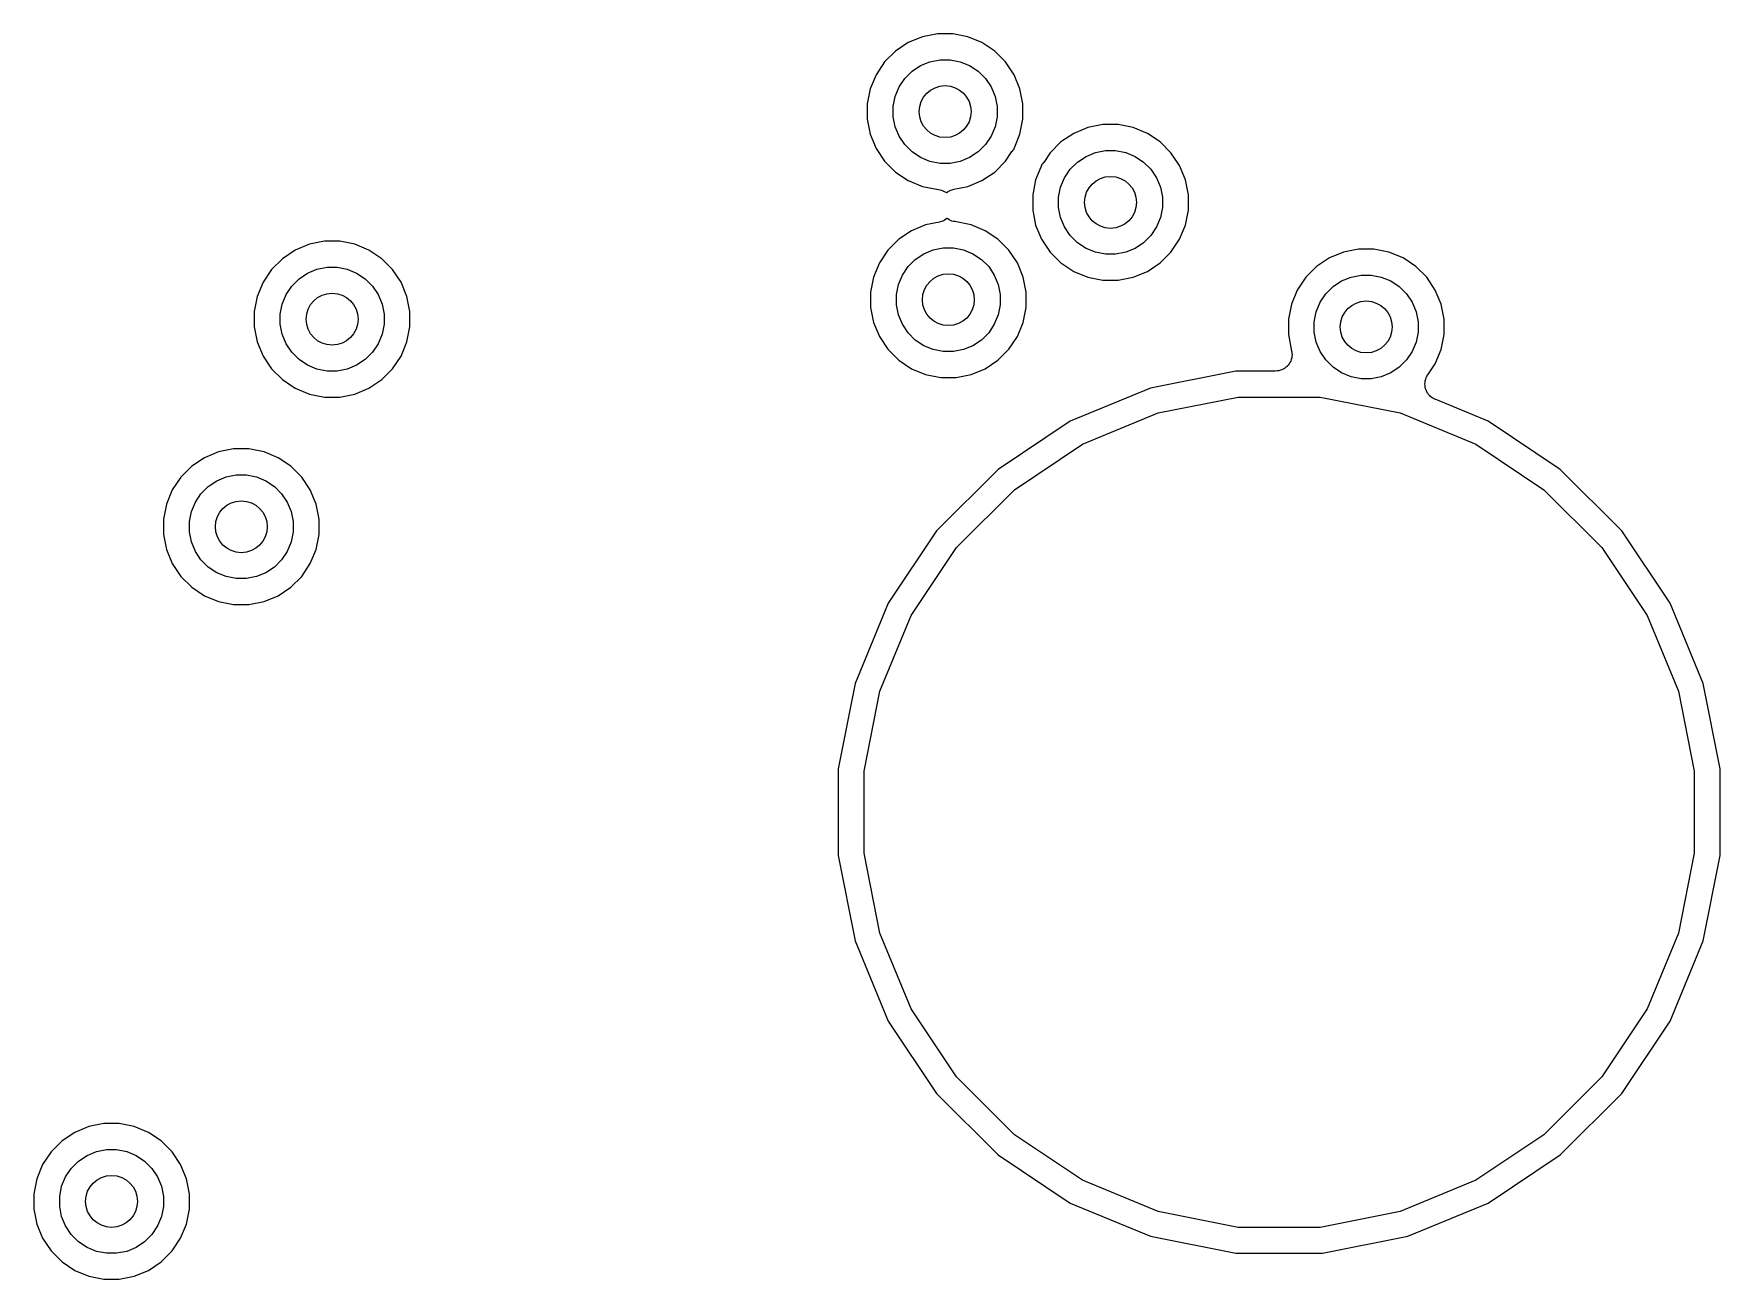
# Model space of a CAD drawing. Extents: x 113.2 to 188.8, y -123.8 to -78.2.
# Drawn here: x 141.4 to 154.4, y -104.6 to -95 of the extents above; entities that cross this region are included whole.
import ezdxf

# ---------------------------------------------------------------- set-up
doc = ezdxf.new("R2010")
doc.units = 0
doc.layers.add('BLACK', color=7, linetype='CONTINUOUS')

msp = doc.modelspace()

# ---------------------------------------------------------------- linework, layer by layer
at = {"layer": 'BLACK', "linetype": 'CONTINUOUS'}
for p, q in [((148.25, -95.0231), (148.141, -95.0683)), ((148.366, -95), (148.25, -95.0231)), ((148.484, -95), (148.366, -95)), ((148.6, -95.0231), (148.484, -95)), ((148.709, -95.0683), (148.6, -95.0231)), ((148.043, -95.1339), (147.959, -95.2175)), ((148.141, -95.0683), (148.043, -95.1339)), ((148.807, -95.1339), (148.709, -95.0683)), ((148.891, -95.2175), (148.807, -95.1339)), ((147.959, -95.2175), (147.893, -95.3158)), ((148.114, -95.345), (148.17, -95.2893)), ((148.17, -95.2893), (148.236, -95.2455)), ((148.236, -95.2455), (148.308, -95.2154)), ((148.308, -95.2154), (148.386, -95.2)), ((148.386, -95.2), (148.464, -95.2)), ((148.464, -95.2), (148.542, -95.2154)), ((148.542, -95.2154), (148.614, -95.2455)), ((148.614, -95.2455), (148.68, -95.2893)), ((148.68, -95.2893), (148.736, -95.345)), ((148.957, -95.3158), (148.891, -95.2175)), ((147.893, -95.3158), (147.848, -95.425)), ((148.04, -95.4833), (148.071, -95.4105)), ((148.071, -95.4105), (148.114, -95.345)), ((148.736, -95.345), (148.779, -95.4105)), ((148.779, -95.4105), (148.81, -95.4833)), ((149.002, -95.425), (148.957, -95.3158)), ((147.848, -95.425), (147.825, -95.5409)), ((147.825, -95.5409), (147.825, -95.6591)), ((148.025, -95.5606), (148.04, -95.4833)), ((148.81, -95.4833), (148.825, -95.5606)), ((149.025, -95.5409), (149.002, -95.425)), ((149.025, -95.6591), (149.025, -95.5409)), ((147.825, -95.6591), (147.848, -95.775)), ((148.025, -95.6394), (148.025, -95.5606)), ((148.04, -95.7167), (148.025, -95.6394)), ((148.825, -95.6394), (148.81, -95.7167)), ((148.825, -95.5606), (148.825, -95.6394)), ((149.002, -95.775), (149.025, -95.6591)), ((147.848, -95.775), (147.893, -95.8842)), ((148.071, -95.7895), (148.04, -95.7167)), ((148.114, -95.855), (148.071, -95.7895)), ((148.779, -95.7895), (148.736, -95.855)), ((148.81, -95.7167), (148.779, -95.7895)), ((148.962, -95.8722), (149.002, -95.775)), ((149.416, -95.7683), (149.318, -95.834)), ((149.525, -95.7231), (149.416, -95.7683)), ((149.641, -95.7), (149.525, -95.7231)), ((149.759, -95.7), (149.641, -95.7)), ((149.875, -95.7231), (149.759, -95.7)), ((149.984, -95.7683), (149.875, -95.7231)), ((150.082, -95.834), (149.984, -95.7683)), ((147.893, -95.8842), (147.959, -95.9825)), ((148.17, -95.9107), (148.114, -95.855)), ((148.236, -95.9545), (148.17, -95.9107)), ((148.68, -95.9107), (148.614, -95.9545)), ((148.736, -95.855), (148.68, -95.9107)), ((148.891, -95.9825), (148.94, -95.9087)), ((148.94, -95.9087), (148.941, -95.9072)), ((148.941, -95.9072), (148.95, -95.8972)), ((148.95, -95.8972), (148.957, -95.8892)), ((148.957, -95.8892), (148.958, -95.8841)), ((148.958, -95.8841), (148.962, -95.8722)), ((149.234, -95.9175), (149.185, -95.9913)), ((149.318, -95.834), (149.234, -95.9175)), ((149.511, -95.9455), (149.583, -95.9154)), ((149.583, -95.9154), (149.661, -95.9)), ((149.661, -95.9), (149.739, -95.9)), ((149.739, -95.9), (149.817, -95.9154)), ((149.817, -95.9154), (149.889, -95.9455)), ((150.166, -95.9175), (150.082, -95.834)), ((150.232, -96.0158), (150.166, -95.9175)), ((147.959, -95.9825), (148.043, -96.066)), ((148.043, -96.066), (148.141, -96.1317)), ((148.308, -95.9846), (148.236, -95.9545)), ((148.386, -96), (148.308, -95.9846)), ((148.464, -96), (148.386, -96)), ((148.542, -95.9846), (148.464, -96)), ((148.614, -95.9545), (148.542, -95.9846)), ((148.709, -96.1317), (148.807, -96.066)), ((148.807, -96.066), (148.891, -95.9825)), ((149.163, -96.0278), (149.123, -96.125)), ((149.167, -96.0153), (149.163, -96.0278)), ((149.168, -96.0108), (149.167, -96.0153)), ((149.176, -96.0024), (149.168, -96.0108)), ((149.184, -95.9928), (149.176, -96.0024)), ((149.185, -95.9913), (149.184, -95.9928)), ((149.346, -96.1105), (149.389, -96.045)), ((149.389, -96.045), (149.445, -95.9893)), ((149.445, -95.9893), (149.511, -95.9455)), ((149.889, -95.9455), (149.955, -95.9893)), ((149.955, -95.9893), (150.011, -96.045)), ((150.011, -96.045), (150.054, -96.1105)), ((150.277, -96.125), (150.232, -96.0158)), ((148.141, -96.1317), (148.25, -96.1769)), ((148.25, -96.1769), (148.374, -96.2015)), ((148.48, -96.2021), (148.492, -96.1984)), ((148.492, -96.1984), (148.6, -96.1769)), ((148.6, -96.1769), (148.709, -96.1317)), ((149.123, -96.125), (149.1, -96.2409)), ((149.3, -96.2606), (149.315, -96.1833)), ((149.315, -96.1833), (149.346, -96.1105)), ((150.054, -96.1105), (150.085, -96.1833)), ((150.085, -96.1833), (150.1, -96.2606)), ((150.3, -96.2409), (150.277, -96.125)), ((148.374, -96.2015), (148.385, -96.2028)), ((148.385, -96.2028), (148.385, -96.2028)), ((148.385, -96.2028), (148.385, -96.2028)), ((148.385, -96.2028), (148.397, -96.2066)), ((148.397, -96.2066), (148.408, -96.2102)), ((148.408, -96.2102), (148.408, -96.2103)), ((148.408, -96.2103), (148.408, -96.2103)), ((148.408, -96.2103), (148.419, -96.2162)), ((148.419, -96.2162), (148.43, -96.2221)), ((148.43, -96.2221), (148.43, -96.2222)), ((148.43, -96.2222), (148.43, -96.2222)), ((148.43, -96.2222), (148.435, -96.2265)), ((148.435, -96.2265), (148.437, -96.2247)), ((148.437, -96.2247), (148.446, -96.2173)), ((148.446, -96.2172), (148.458, -96.2112)), ((148.446, -96.2173), (148.446, -96.2172)), ((148.446, -96.2173), (148.446, -96.2173)), ((148.458, -96.2112), (148.468, -96.2056)), ((148.468, -96.2056), (148.48, -96.2021)), ((148.468, -96.2056), (148.468, -96.2056)), ((148.468, -96.2056), (148.468, -96.2056)), ((149.1, -96.2409), (149.1, -96.3591)), ((149.3, -96.3394), (149.3, -96.2606)), ((150.1, -96.2606), (150.1, -96.3394)), ((150.3, -96.3591), (150.3, -96.2409)), ((148.383, -96.4516), (148.275, -96.4731)), ((148.395, -96.4478), (148.383, -96.4516)), ((148.407, -96.4444), (148.395, -96.4478)), ((148.418, -96.4386), (148.407, -96.4444)), ((148.407, -96.4444), (148.407, -96.4444)), ((148.407, -96.4444), (148.407, -96.4444)), ((148.429, -96.4328), (148.418, -96.4386)), ((148.438, -96.425), (148.429, -96.4327)), ((148.429, -96.4327), (148.429, -96.4327)), ((148.429, -96.4327), (148.429, -96.4328)), ((148.44, -96.4235), (148.438, -96.425)), ((148.445, -96.4278), (148.44, -96.4235)), ((148.445, -96.4279), (148.445, -96.4278)), ((148.445, -96.4278), (148.445, -96.4278)), ((148.456, -96.4336), (148.445, -96.4279)), ((148.467, -96.4397), (148.456, -96.4336)), ((148.467, -96.4398), (148.467, -96.4397)), ((148.467, -96.4397), (148.467, -96.4397)), ((148.478, -96.4434), (148.467, -96.4398)), ((148.49, -96.4472), (148.478, -96.4434)), ((148.501, -96.4485), (148.49, -96.4472)), ((148.49, -96.4472), (148.49, -96.4472)), ((148.49, -96.4472), (148.49, -96.4472)), ((148.625, -96.4731), (148.501, -96.4485)), ((149.1, -96.3591), (149.123, -96.475)), ((149.315, -96.4167), (149.3, -96.3394)), ((149.346, -96.4895), (149.315, -96.4167)), ((150.085, -96.4167), (150.054, -96.4895)), ((150.1, -96.3394), (150.085, -96.4167)), ((150.277, -96.475), (150.3, -96.3591)), ((148.068, -96.584), (147.984, -96.6675)), ((148.166, -96.5183), (148.068, -96.584)), ((148.275, -96.4731), (148.166, -96.5183)), ((148.734, -96.5183), (148.625, -96.4731)), ((148.832, -96.584), (148.734, -96.5183)), ((148.916, -96.6675), (148.832, -96.584)), ((149.123, -96.475), (149.168, -96.5842)), ((149.168, -96.5842), (149.234, -96.6825)), ((149.389, -96.555), (149.346, -96.4895)), ((149.445, -96.6107), (149.389, -96.555)), ((150.011, -96.555), (149.955, -96.6107)), ((150.054, -96.4895), (150.011, -96.555)), ((150.166, -96.6825), (150.232, -96.5842)), ((150.232, -96.5842), (150.277, -96.475)), ((143.416, -96.6683), (143.318, -96.7339)), ((143.525, -96.6231), (143.416, -96.6683)), ((143.641, -96.6), (143.525, -96.6231)), ((143.759, -96.6), (143.641, -96.6)), ((143.875, -96.6231), (143.759, -96.6)), ((143.984, -96.6683), (143.875, -96.6231)), ((144.082, -96.7339), (143.984, -96.6683)), ((147.984, -96.6675), (147.918, -96.7658)), ((148.195, -96.7393), (148.261, -96.6955)), ((148.261, -96.6955), (148.333, -96.6654)), ((148.333, -96.6654), (148.411, -96.65)), ((148.411, -96.65), (148.489, -96.65)), ((148.489, -96.65), (148.567, -96.6654)), ((148.567, -96.6654), (148.639, -96.6955)), ((148.639, -96.6955), (148.705, -96.7393)), ((148.982, -96.7658), (148.916, -96.6675)), ((149.234, -96.6825), (149.318, -96.766)), ((149.511, -96.6545), (149.445, -96.6107)), ((149.583, -96.6846), (149.511, -96.6545)), ((149.661, -96.7), (149.583, -96.6846)), ((149.739, -96.7), (149.661, -96.7)), ((149.817, -96.6846), (149.739, -96.7)), ((149.889, -96.6545), (149.817, -96.6846)), ((149.955, -96.6107), (149.889, -96.6545)), ((150.082, -96.766), (150.166, -96.6825)), ((151.496, -96.6827), (151.387, -96.728)), ((151.612, -96.6597), (151.496, -96.6827)), ((151.73, -96.6597), (151.612, -96.6597)), ((151.846, -96.6827), (151.73, -96.6597)), ((151.955, -96.728), (151.846, -96.6827)), ((143.234, -96.8175), (143.168, -96.9158)), ((143.318, -96.7339), (143.234, -96.8175)), ((143.445, -96.8893), (143.511, -96.8455)), ((143.511, -96.8455), (143.583, -96.8154)), ((143.583, -96.8154), (143.661, -96.8)), ((143.661, -96.8), (143.739, -96.8)), ((143.739, -96.8), (143.817, -96.8154)), ((143.817, -96.8154), (143.889, -96.8455)), ((143.889, -96.8455), (143.955, -96.8893)), ((144.166, -96.8175), (144.082, -96.7339)), ((144.232, -96.9158), (144.166, -96.8175)), ((147.918, -96.7658), (147.873, -96.875)), ((148.096, -96.8605), (148.139, -96.795)), ((148.139, -96.795), (148.195, -96.7393)), ((148.705, -96.7393), (148.761, -96.795)), ((148.761, -96.795), (148.804, -96.8605)), ((149.027, -96.875), (148.982, -96.7658)), ((149.318, -96.766), (149.416, -96.8317)), ((149.416, -96.8317), (149.525, -96.8769)), ((149.875, -96.8769), (149.984, -96.8317)), ((149.984, -96.8317), (150.082, -96.766)), ((151.288, -96.7936), (151.205, -96.8772)), ((151.387, -96.728), (151.288, -96.7936)), ((152.053, -96.7936), (151.955, -96.728)), ((152.137, -96.8772), (152.053, -96.7936)), ((143.168, -96.9158), (143.123, -97.025)), ((143.346, -97.0105), (143.389, -96.945)), ((143.389, -96.945), (143.445, -96.8893)), ((143.955, -96.8893), (144.011, -96.945)), ((144.011, -96.945), (144.054, -97.0105)), ((144.277, -97.025), (144.232, -96.9158)), ((147.873, -96.875), (147.85, -96.9909)), ((148.05, -97.0106), (148.065, -96.9333)), ((148.065, -96.9333), (148.096, -96.8605)), ((148.804, -96.8605), (148.835, -96.9333)), ((148.835, -96.9333), (148.85, -97.0106)), ((149.05, -96.9909), (149.027, -96.875)), ((149.525, -96.8769), (149.641, -96.9)), ((149.641, -96.9), (149.759, -96.9)), ((149.759, -96.9), (149.875, -96.8769)), ((151.139, -96.9755), (151.094, -97.0847)), ((151.205, -96.8772), (151.139, -96.9755)), ((151.36, -97.0047), (151.416, -96.949)), ((151.416, -96.949), (151.481, -96.9052)), ((151.481, -96.9052), (151.554, -96.8751)), ((151.554, -96.8751), (151.631, -96.8597)), ((151.631, -96.8597), (151.71, -96.8597)), ((151.71, -96.8597), (151.787, -96.8751)), ((151.787, -96.8751), (151.86, -96.9052)), ((151.86, -96.9052), (151.926, -96.949)), ((151.926, -96.949), (151.982, -97.0047)), ((152.203, -96.9755), (152.137, -96.8772)), ((152.248, -97.0847), (152.203, -96.9755)), ((143.123, -97.025), (143.1, -97.1409)), ((143.3, -97.1606), (143.315, -97.0833)), ((143.315, -97.0833), (143.346, -97.0105)), ((144.054, -97.0105), (144.085, -97.0833)), ((144.085, -97.0833), (144.1, -97.1606)), ((144.3, -97.1409), (144.277, -97.025)), ((147.85, -96.9909), (147.85, -97.1091)), ((147.85, -97.1091), (147.873, -97.225)), ((148.05, -97.0894), (148.05, -97.0106)), ((148.065, -97.1667), (148.05, -97.0894)), ((148.85, -97.0894), (148.835, -97.1667)), ((148.85, -97.0106), (148.85, -97.0894)), ((149.027, -97.225), (149.05, -97.1091)), ((149.05, -97.1091), (149.05, -96.9909)), ((151.094, -97.0847), (151.071, -97.2006)), ((151.286, -97.143), (151.316, -97.0702)), ((151.316, -97.0702), (151.36, -97.0047)), ((151.982, -97.0047), (152.025, -97.0702)), ((152.025, -97.0702), (152.055, -97.143)), ((152.271, -97.2006), (152.248, -97.0847)), ((143.1, -97.1409), (143.1, -97.2591)), ((143.3, -97.2394), (143.3, -97.1606)), ((143.315, -97.3167), (143.3, -97.2394)), ((144.1, -97.2394), (144.085, -97.3167)), ((144.1, -97.1606), (144.1, -97.2394)), ((144.3, -97.2591), (144.3, -97.1409)), ((147.873, -97.225), (147.918, -97.3342)), ((148.096, -97.2395), (148.065, -97.1667)), ((148.139, -97.305), (148.096, -97.2395)), ((148.804, -97.2395), (148.761, -97.305)), ((148.835, -97.1667), (148.804, -97.2395)), ((148.982, -97.3342), (149.027, -97.225)), ((151.071, -97.2006), (151.071, -97.3188)), ((151.271, -97.2203), (151.286, -97.143)), ((151.271, -97.2991), (151.271, -97.2203)), ((152.055, -97.143), (152.071, -97.2203)), ((152.071, -97.2203), (152.071, -97.2991)), ((152.271, -97.3188), (152.271, -97.2006)), ((143.1, -97.2591), (143.123, -97.375)), ((143.346, -97.3895), (143.315, -97.3167)), ((144.085, -97.3167), (144.054, -97.3895)), ((144.277, -97.375), (144.3, -97.2591)), ((147.918, -97.3342), (147.984, -97.4325)), ((148.195, -97.3607), (148.139, -97.305)), ((148.261, -97.4045), (148.195, -97.3607)), ((148.705, -97.3607), (148.639, -97.4045)), ((148.761, -97.305), (148.705, -97.3607)), ((148.916, -97.4325), (148.982, -97.3342)), ((151.071, -97.3188), (151.096, -97.4464)), ((151.286, -97.3764), (151.271, -97.2991)), ((152.071, -97.2991), (152.055, -97.3764)), ((152.248, -97.4347), (152.271, -97.3188)), ((143.123, -97.375), (143.168, -97.4842)), ((143.168, -97.4842), (143.234, -97.5825)), ((143.389, -97.455), (143.346, -97.3895)), ((143.445, -97.5107), (143.389, -97.455)), ((144.011, -97.455), (143.955, -97.5107)), ((144.054, -97.3895), (144.011, -97.455)), ((144.166, -97.5825), (144.232, -97.4842)), ((144.232, -97.4842), (144.277, -97.375)), ((147.984, -97.4325), (148.068, -97.516)), ((148.333, -97.4346), (148.261, -97.4045)), ((148.411, -97.45), (148.333, -97.4346)), ((148.489, -97.45), (148.411, -97.45)), ((148.567, -97.4346), (148.489, -97.45)), ((148.639, -97.4045), (148.567, -97.4346)), ((148.832, -97.516), (148.916, -97.4325)), ((151.097, -97.4992), (151.093, -97.5106)), ((151.096, -97.4464), (151.097, -97.4492)), ((151.097, -97.4492), (151.097, -97.4495)), ((151.097, -97.4495), (151.097, -97.4498)), ((151.097, -97.4498), (151.098, -97.462)), ((151.098, -97.4865), (151.097, -97.4985)), ((151.097, -97.4985), (151.097, -97.4988)), ((151.097, -97.4988), (151.097, -97.4992)), ((151.098, -97.462), (151.099, -97.4739)), ((151.099, -97.4745), (151.098, -97.4865)), ((151.099, -97.4739), (151.099, -97.4742)), ((151.099, -97.4742), (151.099, -97.4745)), ((151.316, -97.4491), (151.286, -97.3764)), ((151.36, -97.5147), (151.316, -97.4491)), ((152.025, -97.4491), (151.982, -97.5147)), ((152.055, -97.3764), (152.025, -97.4491)), ((152.203, -97.5439), (152.248, -97.4347)), ((143.234, -97.5825), (143.318, -97.666)), ((143.511, -97.5545), (143.445, -97.5107)), ((143.583, -97.5846), (143.511, -97.5545)), ((143.661, -97.6), (143.583, -97.5846)), ((143.739, -97.6), (143.661, -97.6)), ((143.817, -97.5846), (143.739, -97.6)), ((143.889, -97.5545), (143.817, -97.5846)), ((143.955, -97.5107), (143.889, -97.5545)), ((144.082, -97.666), (144.166, -97.5825)), ((148.068, -97.516), (148.166, -97.5817)), ((148.166, -97.5817), (148.275, -97.6269)), ((148.275, -97.6269), (148.391, -97.65)), ((148.509, -97.65), (148.625, -97.6269)), ((148.625, -97.6269), (148.734, -97.5817)), ((148.734, -97.5817), (148.832, -97.516)), ((150.665, -97.6), (150.008, -97.7307)), ((150.972, -97.6), (150.665, -97.6)), ((150.984, -97.5988), (150.972, -97.6)), ((150.996, -97.5977), (150.984, -97.5988)), ((150.997, -97.5976), (150.996, -97.5977)), ((151.009, -97.5941), (150.997, -97.5976)), ((150.997, -97.5976), (150.997, -97.5976)), ((151.02, -97.5907), (151.009, -97.5941)), ((151.021, -97.5904), (151.02, -97.5905)), ((151.02, -97.5905), (151.02, -97.5907)), ((151.031, -97.5847), (151.021, -97.5904)), ((151.042, -97.5791), (151.031, -97.5847)), ((151.043, -97.5788), (151.042, -97.5789)), ((151.042, -97.5789), (151.042, -97.5791)), ((151.052, -97.5711), (151.043, -97.5788)), ((151.061, -97.5636), (151.052, -97.5711)), ((151.062, -97.5633), (151.061, -97.5636)), ((151.069, -97.5538), (151.062, -97.5631)), ((151.062, -97.5631), (151.062, -97.5633)), ((151.077, -97.5445), (151.069, -97.5538)), ((151.078, -97.544), (151.077, -97.5443)), ((151.077, -97.5443), (151.077, -97.5445)), ((151.083, -97.5334), (151.078, -97.544)), ((151.089, -97.5228), (151.083, -97.5334)), ((151.093, -97.5106), (151.089, -97.5222)), ((151.089, -97.5222), (151.089, -97.5225)), ((151.089, -97.5225), (151.089, -97.5228)), ((151.416, -97.5704), (151.36, -97.5147)), ((151.481, -97.6142), (151.416, -97.5704)), ((151.554, -97.6443), (151.481, -97.6142)), ((151.86, -97.6142), (151.787, -97.6443)), ((151.926, -97.5704), (151.86, -97.6142)), ((151.982, -97.5147), (151.926, -97.5704)), ((152.139, -97.6404), (152.145, -97.6299)), ((152.145, -97.6299), (152.203, -97.5439)), ((143.318, -97.666), (143.416, -97.7317)), ((143.416, -97.7317), (143.525, -97.7769)), ((143.875, -97.7769), (143.984, -97.7317)), ((143.984, -97.7317), (144.082, -97.666)), ((148.391, -97.65), (148.509, -97.65)), ((150.008, -97.7307), (149.389, -97.987)), ((151.631, -97.6597), (151.554, -97.6443)), ((151.71, -97.6597), (151.631, -97.6597)), ((151.787, -97.6443), (151.71, -97.6597)), ((152.124, -97.6993), (152.125, -97.6874)), ((152.124, -97.6997), (152.124, -97.6993)), ((152.124, -97.7001), (152.124, -97.6997)), ((152.125, -97.7121), (152.124, -97.7001)), ((152.125, -97.6874), (152.126, -97.6755)), ((152.126, -97.724), (152.125, -97.7121)), ((152.126, -97.6747), (152.13, -97.6632)), ((152.126, -97.6751), (152.126, -97.6747)), ((152.126, -97.6755), (152.126, -97.6751)), ((152.126, -97.7244), (152.126, -97.724)), ((152.126, -97.7248), (152.126, -97.7244)), ((152.129, -97.7363), (152.126, -97.7248)), ((152.133, -97.7478), (152.129, -97.7363)), ((152.13, -97.6632), (152.133, -97.6517)), ((152.133, -97.6517), (152.134, -97.6514)), ((152.133, -97.7482), (152.133, -97.7478)), ((152.133, -97.7485), (152.133, -97.7482)), ((152.139, -97.7592), (152.133, -97.7485)), ((152.134, -97.651), (152.139, -97.6404)), ((152.134, -97.6514), (152.134, -97.651)), ((152.144, -97.7698), (152.139, -97.7592)), ((143.525, -97.7769), (143.641, -97.8)), ((143.641, -97.8), (143.759, -97.8)), ((143.759, -97.8), (143.875, -97.7769)), ((150.067, -97.923), (150.685, -97.8)), ((150.685, -97.8), (151.315, -97.8)), ((151.315, -97.8), (151.933, -97.923)), ((152.145, -97.7701), (152.144, -97.7698)), ((152.145, -97.7704), (152.145, -97.7701)), ((152.152, -97.7798), (152.145, -97.7704)), ((152.16, -97.7891), (152.152, -97.7798)), ((152.16, -97.7894), (152.16, -97.7891)), ((152.16, -97.7897), (152.16, -97.7894)), ((152.17, -97.7974), (152.16, -97.7897)), ((152.179, -97.8051), (152.17, -97.7974)), ((152.179, -97.8053), (152.179, -97.8051)), ((152.179, -97.8055), (152.179, -97.8053)), ((152.19, -97.8113), (152.179, -97.8055)), ((152.2, -97.8171), (152.19, -97.8113)), ((152.201, -97.8174), (152.2, -97.8171)), ((152.202, -97.8178), (152.201, -97.8174)), ((152.201, -97.8174), (152.201, -97.8174)), ((152.201, -97.8174), (152.201, -97.8174)), ((152.611, -97.987), (152.202, -97.8178)), ((149.389, -97.987), (148.833, -98.359)), ((149.484, -98.1642), (150.067, -97.923)), ((151.933, -97.923), (152.516, -98.1642)), ((153.167, -98.359), (152.611, -97.987)), ((142.716, -98.2683), (142.618, -98.334)), ((142.825, -98.2231), (142.716, -98.2683)), ((142.941, -98.2), (142.825, -98.2231)), ((143.059, -98.2), (142.941, -98.2)), ((143.175, -98.2231), (143.059, -98.2)), ((143.284, -98.2683), (143.175, -98.2231)), ((143.382, -98.334), (143.284, -98.2683)), ((148.96, -98.5144), (149.484, -98.1642)), ((152.516, -98.1642), (153.04, -98.5144)), ((142.618, -98.334), (142.534, -98.4175)), ((142.883, -98.4154), (142.961, -98.4)), ((142.961, -98.4), (143.039, -98.4)), ((143.039, -98.4), (143.117, -98.4154)), ((143.466, -98.4175), (143.382, -98.334)), ((148.833, -98.359), (148.359, -98.8326)), ((153.641, -98.8326), (153.167, -98.359)), ((153.167, -98.359), (153.167, -98.359)), ((142.468, -98.5158), (142.423, -98.625)), ((142.534, -98.4175), (142.468, -98.5158)), ((142.689, -98.545), (142.745, -98.4893)), ((142.745, -98.4893), (142.811, -98.4455)), ((142.811, -98.4455), (142.883, -98.4154)), ((143.117, -98.4154), (143.189, -98.4455)), ((143.189, -98.4455), (143.255, -98.4893)), ((143.255, -98.4893), (143.311, -98.545)), ((143.532, -98.5158), (143.466, -98.4175)), ((143.577, -98.625), (143.532, -98.5158)), ((148.514, -98.9601), (148.96, -98.5144)), ((153.04, -98.5144), (153.486, -98.9601)), ((142.423, -98.625), (142.4, -98.7409)), ((142.615, -98.6833), (142.646, -98.6105)), ((142.646, -98.6105), (142.689, -98.545)), ((143.311, -98.545), (143.354, -98.6105)), ((143.354, -98.6105), (143.385, -98.6833)), ((143.6, -98.7409), (143.577, -98.625)), ((142.4, -98.7409), (142.4, -98.8591)), ((142.6, -98.7606), (142.615, -98.6833)), ((142.6, -98.8394), (142.6, -98.7606)), ((143.385, -98.6833), (143.4, -98.7606)), ((143.4, -98.7606), (143.4, -98.8394)), ((143.6, -98.8591), (143.6, -98.7409)), ((142.4, -98.8591), (142.423, -98.975)), ((142.615, -98.9167), (142.6, -98.8394)), ((142.646, -98.9895), (142.615, -98.9167)), ((143.385, -98.9167), (143.354, -98.9895)), ((143.4, -98.8394), (143.385, -98.9167)), ((143.577, -98.975), (143.6, -98.8591)), ((148.359, -98.8326), (147.987, -99.3895)), ((154.013, -99.3895), (153.641, -98.8326)), ((142.423, -98.975), (142.468, -99.0842)), ((142.689, -99.055), (142.646, -98.9895)), ((142.745, -99.1107), (142.689, -99.055)), ((143.311, -99.055), (143.255, -99.1107)), ((143.354, -98.9895), (143.311, -99.055)), ((143.532, -99.0842), (143.577, -98.975)), ((148.164, -99.4842), (148.514, -98.9601)), ((153.486, -98.9601), (153.836, -99.4842)), ((142.468, -99.0842), (142.534, -99.1825)), ((142.534, -99.1825), (142.618, -99.266)), ((142.811, -99.1545), (142.745, -99.1107)), ((142.883, -99.1846), (142.811, -99.1545)), ((142.961, -99.2), (142.883, -99.1846)), ((143.117, -99.1846), (143.039, -99.2)), ((143.189, -99.1545), (143.117, -99.1846)), ((143.255, -99.1107), (143.189, -99.1545)), ((143.382, -99.266), (143.466, -99.1825)), ((143.466, -99.1825), (143.532, -99.0842)), ((142.618, -99.266), (142.716, -99.3317)), ((143.039, -99.2), (142.961, -99.2)), ((143.284, -99.3317), (143.382, -99.266)), ((142.716, -99.3317), (142.825, -99.3769)), ((142.825, -99.3769), (142.941, -99.4)), ((142.941, -99.4), (143.059, -99.4)), ((143.059, -99.4), (143.175, -99.3769)), ((143.175, -99.3769), (143.284, -99.3317)), ((147.987, -99.3895), (147.731, -100.008)), ((154.269, -100.008), (154.013, -99.3895)), ((147.923, -100.067), (148.164, -99.4842)), ((153.836, -99.4842), (154.077, -100.067)), ((147.731, -100.008), (147.6, -100.665)), ((147.8, -100.685), (147.923, -100.067)), ((154.077, -100.067), (154.2, -100.685)), ((154.4, -100.665), (154.269, -100.008)), ((147.6, -100.665), (147.6, -101.335)), ((147.8, -101.315), (147.8, -100.685)), ((154.2, -100.685), (154.2, -101.315)), ((154.4, -101.335), (154.4, -100.665)), ((147.6, -101.335), (147.731, -101.992)), ((147.923, -101.933), (147.8, -101.315)), ((154.2, -101.315), (154.077, -101.933)), ((154.269, -101.992), (154.4, -101.335)), ((147.731, -101.992), (147.987, -102.611)), ((148.164, -102.516), (147.923, -101.933)), ((154.077, -101.933), (153.836, -102.516)), ((154.013, -102.611), (154.269, -101.992)), ((148.514, -103.04), (148.164, -102.516)), ((153.836, -102.516), (153.486, -103.04)), ((147.987, -102.611), (148.359, -103.167)), ((153.641, -103.167), (154.013, -102.611)), ((148.96, -103.486), (148.514, -103.04)), ((153.486, -103.04), (153.04, -103.486)), ((148.359, -103.167), (148.833, -103.641)), ((153.167, -103.641), (153.641, -103.167)), ((141.716, -103.468), (141.618, -103.534)), ((141.825, -103.423), (141.716, -103.468)), ((141.941, -103.4), (141.825, -103.423)), ((142.059, -103.4), (141.941, -103.4)), ((142.175, -103.423), (142.059, -103.4)), ((142.284, -103.468), (142.175, -103.423)), ((142.382, -103.534), (142.284, -103.468)), ((141.618, -103.534), (141.534, -103.618)), ((141.883, -103.615), (141.961, -103.6)), ((141.961, -103.6), (142.039, -103.6)), ((142.039, -103.6), (142.117, -103.615)), ((142.466, -103.618), (142.382, -103.534)), ((149.484, -103.836), (148.96, -103.486)), ((153.04, -103.486), (152.516, -103.836)), ((141.468, -103.716), (141.423, -103.825)), ((141.534, -103.618), (141.468, -103.716)), ((141.689, -103.745), (141.745, -103.689)), ((141.745, -103.689), (141.811, -103.646)), ((141.811, -103.646), (141.883, -103.615)), ((142.117, -103.615), (142.189, -103.646)), ((142.189, -103.646), (142.255, -103.689)), ((142.255, -103.689), (142.311, -103.745)), ((142.532, -103.716), (142.466, -103.618)), ((142.577, -103.825), (142.532, -103.716)), ((148.833, -103.641), (149.389, -104.013)), ((152.611, -104.013), (153.167, -103.641)), ((141.423, -103.825), (141.4, -103.941)), ((141.615, -103.883), (141.646, -103.811)), ((141.646, -103.811), (141.689, -103.745)), ((142.311, -103.745), (142.354, -103.811)), ((142.354, -103.811), (142.385, -103.883)), ((142.6, -103.941), (142.577, -103.825)), ((150.067, -104.077), (149.484, -103.836)), ((152.516, -103.836), (151.933, -104.077)), ((141.4, -103.941), (141.4, -104.059)), ((141.6, -103.961), (141.615, -103.883)), ((141.6, -104.039), (141.6, -103.961)), ((142.385, -103.883), (142.4, -103.961)), ((142.4, -103.961), (142.4, -104.039)), ((142.6, -104.059), (142.6, -103.941)), ((141.4, -104.059), (141.423, -104.175)), ((141.615, -104.117), (141.6, -104.039)), ((141.646, -104.189), (141.615, -104.117)), ((142.385, -104.117), (142.354, -104.189)), ((142.4, -104.039), (142.385, -104.117)), ((142.577, -104.175), (142.6, -104.059)), ((149.389, -104.013), (150.008, -104.269)), ((150.685, -104.2), (150.067, -104.077)), ((151.933, -104.077), (151.315, -104.2)), ((151.992, -104.269), (152.611, -104.013)), ((141.423, -104.175), (141.468, -104.284)), ((141.689, -104.255), (141.646, -104.189)), ((141.745, -104.311), (141.689, -104.255)), ((142.311, -104.255), (142.255, -104.311)), ((142.354, -104.189), (142.311, -104.255)), ((142.532, -104.284), (142.577, -104.175)), ((151.315, -104.2), (150.685, -104.2)), ((141.468, -104.284), (141.534, -104.382)), ((141.534, -104.382), (141.618, -104.466)), ((141.811, -104.354), (141.745, -104.311)), ((141.883, -104.385), (141.811, -104.354)), ((141.961, -104.4), (141.883, -104.385)), ((142.117, -104.385), (142.039, -104.4)), ((142.189, -104.354), (142.117, -104.385)), ((142.255, -104.311), (142.189, -104.354)), ((142.382, -104.466), (142.466, -104.382)), ((142.466, -104.382), (142.532, -104.284)), ((150.008, -104.269), (150.665, -104.4)), ((151.335, -104.4), (151.992, -104.269)), ((141.618, -104.466), (141.716, -104.532)), ((142.039, -104.4), (141.961, -104.4)), ((142.284, -104.532), (142.382, -104.466)), ((150.665, -104.4), (151.335, -104.4)), ((141.716, -104.532), (141.825, -104.577)), ((141.825, -104.577), (141.941, -104.6)), ((141.941, -104.6), (142.059, -104.6)), ((142.059, -104.6), (142.175, -104.577)), ((142.175, -104.577), (142.284, -104.532))]:
    msp.add_line(p, q, dxfattribs=at)
at = {"layer": 'BLACK'}
for centre in [(148.425, -95.6), (149.7, -96.3), (148.45, -97.05), (143.7, -97.2), (151.671, -97.2597), (143, -98.8), (142, -104)]:
    msp.add_circle(centre, 0.2, dxfattribs=at)

doc.saveas('drawing.dxf')
